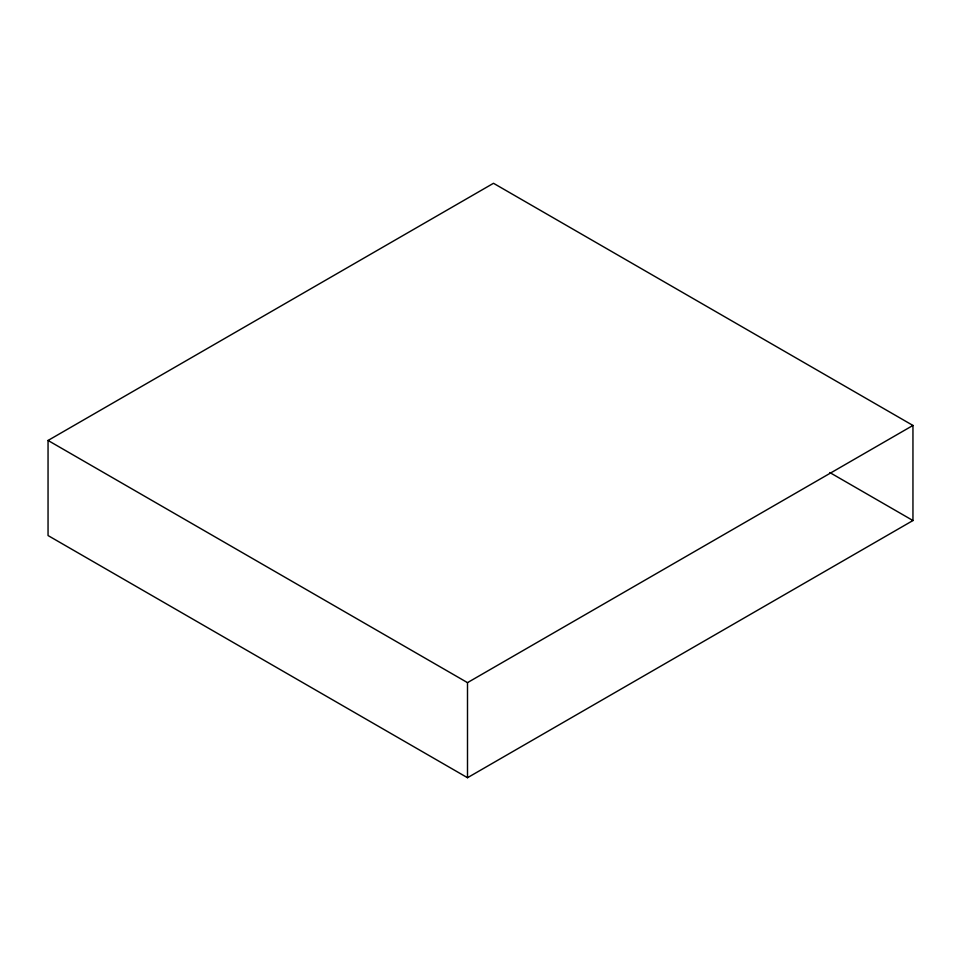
<?xml version="1.0" encoding="UTF-8"?>
<svg xmlns="http://www.w3.org/2000/svg" width="961" height="961" viewBox="0 0 961 961"><rect width="100%" height="100%" fill="white"/><g stroke="black" fill="none" stroke-linecap="round" stroke-linejoin="round"><path stroke-width="1.44" d="M48.05 440.462L493.498 183.287L912.95 425.447L912.95 520.538L467.502 777.713L48.05 535.553L48.05 440.462L467.502 682.634L912.95 425.447M829.836 472.56L912.95 520.538M467.502 682.634L467.502 777.713"/></g></svg>
